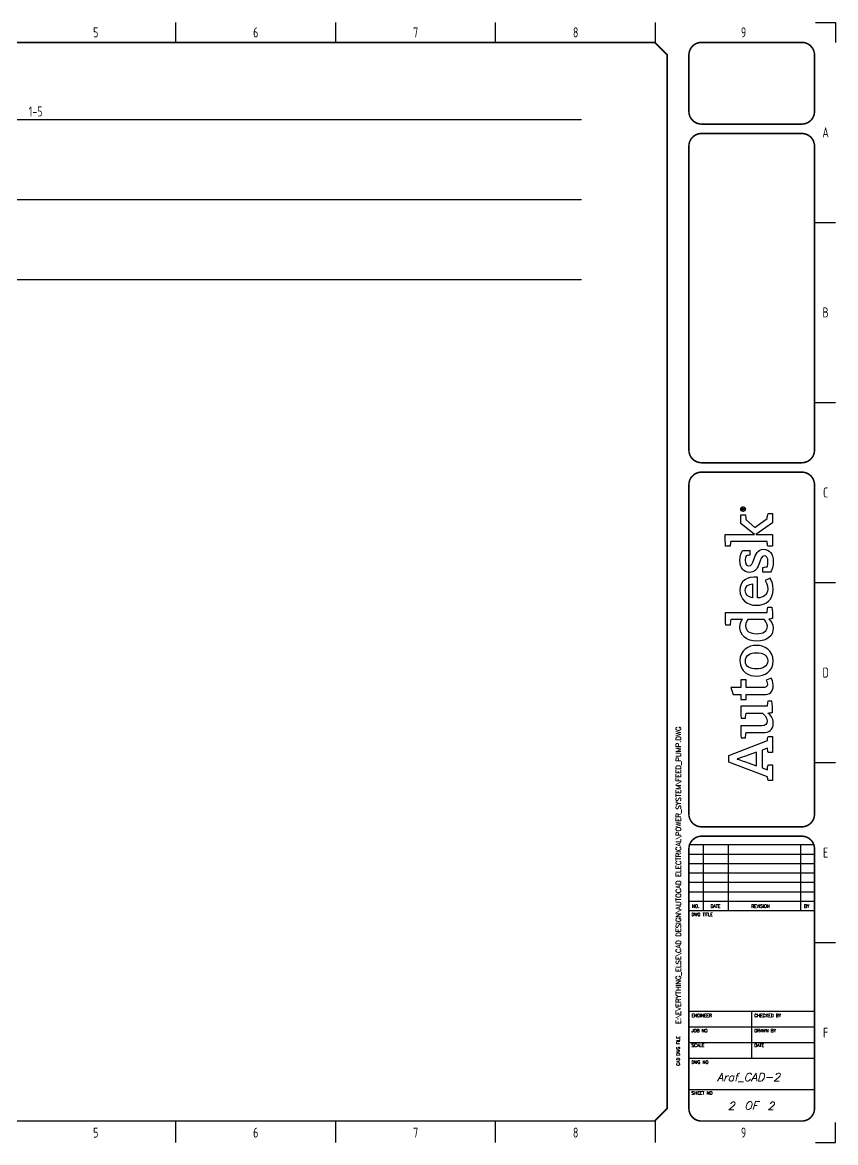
# Model space of a CAD drawing. Extents: x 5 to 415, y 5 to 285.
# Drawn here: x 211.7 to 415, y 5 to 285 of the extents above; entities that cross this region are included whole.
import ezdxf
from ezdxf.enums import TextEntityAlignment as Align

# ---------------------------------------------------------------- set-up
doc = ezdxf.new("R2010")
doc.units = 0
doc.header["$LTSCALE"] = 10
for name, color, linetype in [('BL_16_mm', 5, 'Continuous'), ('LAYER_1', 160, 'Continuous'), ('RD_16_mm', 1, 'Continuous'), ('SYMS', 7, 'Continuous'), ('TITLE', 7, 'Continuous'), ('Title blocks', 7, 'Continuous'), ('WIRENO', 3, 'Continuous'), ('YE_16_mm', 2, 'Continuous')]:
    doc.layers.add(name, color=color, linetype=linetype)
doc.styles.add('ISO8', font='ISO8.shx', dxfattribs={"width": 0.8})
doc.styles.add('ITALIC', font='ITALIC')
doc.styles.add('SIMPLEX', font='simplex')
doc.styles.add('WD_IEC', font='ISOCP2.shx', dxfattribs={"width": 0.9, "height": 4})

# ---------------------------------------------------------------- blocks, each defined once
blk = doc.blocks.new('AI9-BLK2')
at = {"layer": 'LAYER_1', "color": 7}
blk.add_circle((0, 0), 2.03, dxfattribs=at)
blk.add_open_spline([(1.73, 0), (1.73, -1.02), (0.99, -1.75), (-0.01, -1.75), (-0.99, -1.75), (-1.73, -1.02), (-1.73, 0), (-1.73, 1.01), (-0.99, 1.75), (-0.01, 1.75), (0.99, 1.75), (1.73, 1.01), (1.73, 0)], degree=3, knots=[0, 0, 0, 0, 1, 1, 1, 2, 2, 2, 3, 3, 3, 4, 4, 4, 4], dxfattribs=at)
blk = doc.blocks.new('AI9-BLK1')
at = {"layer": 'LAYER_1', "color": 7}
for points, knots in [([(0.67, -1.05), (0.67, -1.05), (0.18, -0.36), (0.18, -0.36), (0.09, -0.24), (0.03, -0.15), (-0.06, -0.08), (0.29, -0.04), (0.5, 0.15), (0.5, 0.46), (0.5, 0.77), (0.28, 1.05), (-0.15, 1.05), (-0.15, 1.05), (-0.84, 1.05), (-0.84, 1.05), (-0.84, 1.05), (-0.84, -1.05), (-0.84, -1.05), (-0.84, -1.05), (-0.54, -1.05), (-0.54, -1.05), (-0.54, -1.05), (-0.54, -0.11), (-0.54, -0.11), (-0.37, -0.11), (-0.31, -0.16), (-0.2, -0.31), (-0.2, -0.31), (0.3, -1.05), (0.3, -1.05), (0.3, -1.05), (0.67, -1.05), (0.67, -1.05)], [0, 0, 0, 0, 1, 1, 1, 2, 2, 2, 3, 3, 3, 4, 4, 4, 5, 5, 5, 6, 6, 6, 7, 7, 7, 8, 8, 8, 9, 9, 9, 10, 10, 10, 11, 11, 11, 11]), ([(0.17, 0.46), (0.17, 0.16), (-0.08, 0.13), (-0.32, 0.13), (-0.32, 0.13), (-0.54, 0.13), (-0.54, 0.13), (-0.54, 0.13), (-0.54, 0.79), (-0.54, 0.79), (-0.54, 0.79), (-0.22, 0.79), (-0.22, 0.79), (0.06, 0.79), (0.17, 0.66), (0.17, 0.46)], [0, 0, 0, 0, 1, 1, 1, 2, 2, 2, 3, 3, 3, 4, 4, 4, 5, 5, 5, 5])]:
    blk.add_open_spline(points, degree=3, knots=knots, dxfattribs=at)
blk = doc.blocks.new('LOGO')
for points, knots in [([(147.12, 4.68), (147.07, 5.37), (147.05, 6.12), (147.05, 6.92), (147.05, 6.92), (147.05, 41.08), (147.05, 41.08), (143.39, 41.25), (139.27, 41.02), (136.06, 40.68), (136.06, 40.68), (136.06, 36.96), (136.06, 36.96), (137.72, 36.84), (139.61, 36.61), (140.98, 36.38), (140.98, 36.38), (140.99, 36.38), (140.99, 36.38), (140.99, 36.38), (140.99, 26.2), (140.99, 26.2), (139.96, 27.06), (137.95, 28.38), (134.29, 28.38), (127.26, 28.38), (121.99, 22.6), (121.99, 13.79), (121.99, 4.52), (126.57, -0.69), (133.38, -0.69), (137.1, -0.69), (139.61, 1.09), (141.27, 3.09), (141.33, 2.12), (141.61, 0.63), (141.84, 0), (145.22, -0.17), (148.71, 0.06), (151.68, 0.4), (151.68, 0.4), (151.68, 4.12), (151.68, 4.12), (150.22, 4.23), (148.43, 4.45), (147.12, 4.68)], [0, 0, 0, 0, 1, 1, 1, 2, 2, 2, 3, 3, 3, 4, 4, 4, 5, 5, 5, 6, 6, 6, 7, 7, 7, 8, 8, 8, 9, 9, 9, 10, 10, 10, 11, 11, 11, 12, 12, 12, 13, 13, 13, 14, 14, 14, 15, 15, 15, 15]), ([(229.37, 4.57), (229.37, 4.57), (221.51, 15.23), (221.51, 15.23), (221.51, 15.23), (227.98, 23.01), (227.98, 23.01), (229.35, 23.12), (231.27, 23.34), (232.41, 23.63), (232.41, 23.63), (232.41, 27.69), (232.41, 27.69), (232.41, 27.69), (225.02, 27.69), (225.02, 27.69), (225.02, 27.69), (215.2, 15.61), (215.2, 15.61), (215.2, 15.61), (215.2, 41.19), (215.2, 41.19), (211.84, 41.34), (208.17, 41.17), (205.13, 40.88), (205.13, 40.88), (205.13, 36.94), (205.13, 36.94), (206.54, 36.82), (208.02, 36.64), (209.13, 36.45), (209.13, 36.45), (209.13, 4.51), (209.13, 4.51), (207.75, 4.41), (206.35, 4.21), (205.07, 3.95), (205.07, 3.95), (205.07, 0), (205.07, 0), (205.07, 0), (215.2, 0), (215.2, 0), (215.2, 0), (215.2, 14.46), (215.2, 14.46), (215.2, 14.46), (225.55, 0), (225.55, 0), (225.55, 0), (233.71, 0), (233.71, 0), (233.71, 0), (233.71, 3.82), (233.71, 3.82), (232.17, 4.17), (230.63, 4.4), (229.37, 4.57)], [0, 0, 0, 0, 1, 1, 1, 2, 2, 2, 3, 3, 3, 4, 4, 4, 5, 5, 5, 6, 6, 6, 7, 7, 7, 8, 8, 8, 9, 9, 9, 10, 10, 10, 11, 11, 11, 12, 12, 12, 13, 13, 13, 14, 14, 14, 15, 15, 15, 16, 16, 16, 17, 17, 17, 18, 18, 18, 19, 19, 19, 19]), ([(35.2, 4.35), (35.2, 4.35), (22.07, 38.1), (22.07, 38.1), (22.07, 38.1), (16.08, 38.1), (16.08, 38.1), (16.08, 38.1), (3.2, 4.35), (3.2, 4.35), (2.17, 4.23), (0.92, 4), (0, 3.72), (0, 3.72), (0, 0), (0, 0), (0, 0), (13.72, 0), (13.72, 0), (13.72, 0), (13.72, 3.72), (13.72, 3.72), (12.41, 4), (10.86, 4.29), (9.49, 4.4), (9.49, 4.4), (11.09, 8.81), (11.09, 8.81), (11.09, 8.81), (26.77, 8.81), (26.77, 8.81), (26.77, 8.81), (28.39, 4.35), (28.39, 4.35), (27.02, 4.23), (25.77, 4), (24.51, 3.72), (24.51, 3.72), (24.51, 0), (24.51, 0), (24.51, 0), (38.69, 0), (38.69, 0), (38.69, 0), (38.69, 3.72), (38.69, 3.72), (37.89, 3.95), (36, 4.35), (35.2, 4.35)], [0, 0, 0, 0, 1, 1, 1, 2, 2, 2, 3, 3, 3, 4, 4, 4, 5, 5, 5, 6, 6, 6, 7, 7, 7, 8, 8, 8, 9, 9, 9, 10, 10, 10, 11, 11, 11, 12, 12, 12, 13, 13, 13, 14, 14, 14, 15, 15, 15, 16, 16, 16, 16]), ([(12.84, 13.84), (12.84, 13.84), (16.64, 24.31), (16.64, 24.31), (17.79, 27.46), (18.19, 28.83), (18.82, 30.89), (18.82, 30.89), (18.93, 30.89), (18.93, 30.89), (19.56, 28.89), (19.96, 27.52), (21.1, 24.31), (21.1, 24.31), (24.91, 13.84), (24.91, 13.84), (24.91, 13.84), (12.84, 13.84), (12.84, 13.84)], [0, 0, 0, 0, 1, 1, 1, 2, 2, 2, 3, 3, 3, 4, 4, 4, 5, 5, 5, 6, 6, 6, 6]), ([(70.82, 23.06), (70.82, 23.06), (70.82, 27.69), (70.82, 27.69), (70.82, 27.69), (75.28, 27.69), (75.28, 27.69), (75.28, 27.69), (75.28, 34.33), (75.28, 34.33), (75.28, 34.33), (81.35, 36.24), (81.35, 36.24), (81.35, 36.24), (81.35, 27.69), (81.35, 27.69), (81.35, 27.69), (88.04, 27.69), (88.04, 27.69), (88.04, 27.69), (88.04, 23.06), (88.04, 23.06), (88.04, 23.06), (81.35, 23.06), (81.35, 23.06), (81.35, 23.06), (81.35, 8.35), (81.35, 8.35), (81.35, 5.61), (82.09, 4.35), (84.32, 4.35), (85.98, 4.35), (87.47, 5.15), (87.98, 5.49), (87.98, 5.49), (89.7, 0.92), (89.7, 0.92), (88.67, 0.34), (86.5, -0.69), (83.24, -0.69), (77.57, -0.69), (75.28, 2.4), (75.28, 7.38), (75.28, 7.38), (75.28, 23.06), (75.28, 23.06), (75.28, 23.06), (70.82, 23.06), (70.82, 23.06)], [0, 0, 0, 0, 1, 1, 1, 2, 2, 2, 3, 3, 3, 4, 4, 4, 5, 5, 5, 6, 6, 6, 7, 7, 7, 8, 8, 8, 9, 9, 9, 10, 10, 10, 11, 11, 11, 12, 12, 12, 13, 13, 13, 14, 14, 14, 15, 15, 15, 16, 16, 16, 16]), ([(59.65, -0.06), (59.48, 0.63), (59.2, 2.57), (59.14, 3.83), (57.76, 2), (54.9, -0.74), (50.21, -0.74), (44.21, -0.74), (41.98, 3.15), (41.98, 8.07), (41.98, 8.07), (41.98, 22.94), (41.98, 22.94), (40.6, 23.17), (38.77, 23.4), (37.34, 23.51), (37.34, 23.51), (37.34, 27.29), (37.34, 27.29), (40.32, 27.57), (44.38, 27.8), (48.04, 27.63), (48.04, 27.63), (48.04, 9.33), (48.04, 9.33), (48.04, 6.24), (49.13, 4.46), (52.27, 4.46), (55.76, 4.46), (58.39, 7.89), (58.97, 8.64), (58.97, 8.64), (58.97, 23), (58.97, 23), (57.76, 23.17), (56.05, 23.4), (54.62, 23.51), (54.62, 23.51), (54.62, 27.29), (54.62, 27.29), (57.59, 27.69), (61.54, 27.8), (65.03, 27.69), (65.03, 27.69), (65.03, 4.63), (65.03, 4.63), (66.35, 4.4), (68.12, 4.18), (69.61, 4.06), (69.61, 4.06), (69.61, 0.34), (69.61, 0.34), (66.69, 0), (62.97, -0.23), (59.65, -0.06)], [0, 0, 0, 0, 1, 1, 1, 2, 2, 2, 3, 3, 3, 4, 4, 4, 5, 5, 5, 6, 6, 6, 7, 7, 7, 8, 8, 8, 9, 9, 9, 10, 10, 10, 11, 11, 11, 12, 12, 12, 13, 13, 13, 14, 14, 14, 15, 15, 15, 16, 16, 16, 17, 17, 17, 18, 18, 18, 18]), ([(104.75, -0.69), (95.2, -0.69), (91.36, 6.98), (91.36, 13.79), (91.36, 20.6), (95.08, 28.38), (104.64, 28.38), (114.13, 28.38), (118.31, 20.77), (118.31, 13.96), (118.31, 7.21), (114.25, -0.69), (104.75, -0.69)], [0, 0, 0, 0, 1, 1, 1, 2, 2, 2, 3, 3, 3, 4, 4, 4, 4]), ([(104.52, 23.63), (99.6, 23.63), (97.77, 19.45), (97.77, 13.96), (97.77, 8.47), (99.89, 4.12), (104.81, 4.12), (109.78, 4.12), (111.84, 8.24), (111.84, 13.79), (111.84, 19.28), (109.5, 23.63), (104.52, 23.63)], [0, 0, 0, 0, 1, 1, 1, 2, 2, 2, 3, 3, 3, 4, 4, 4, 4]), ([(140.99, 7.61), (140.3, 6.69), (138.18, 4.35), (135.04, 4.35), (130.46, 4.35), (128.46, 8.12), (128.46, 13.84), (128.46, 19.62), (130.92, 23.46), (135.38, 23.46), (138.3, 23.46), (139.9, 22.31), (140.99, 21.34), (140.99, 21.34), (140.99, 7.61), (140.99, 7.61)], [0, 0, 0, 0, 1, 1, 1, 2, 2, 2, 3, 3, 3, 4, 4, 4, 5, 5, 5, 5]), ([(167.59, 4.06), (171.42, 4.06), (173.77, 5.49), (175.03, 6.24), (175.03, 6.24), (177.14, 2.06), (177.14, 2.06), (175.54, 1.09), (172.57, -0.69), (167.19, -0.69), (158.15, -0.69), (153.35, 5.49), (153.35, 14.02), (153.35, 22.48), (158.9, 28.38), (166.45, 28.38), (174.57, 28.38), (178.75, 22.48), (177.89, 12.93), (177.89, 12.93), (159.75, 12.93), (159.75, 12.93), (160.04, 7.89), (162.33, 4.06), (167.59, 4.06)], [0, 0, 0, 0, 1, 1, 1, 2, 2, 2, 3, 3, 3, 4, 4, 4, 5, 5, 5, 6, 6, 6, 7, 7, 7, 8, 8, 8, 8]), ([(172, 17.28), (171.88, 20.77), (170.39, 23.74), (166.33, 23.74), (162.61, 23.74), (160.55, 21.22), (159.92, 17.28), (159.92, 17.28), (172, 17.28), (172, 17.28)], [0, 0, 0, 0, 1, 1, 1, 2, 2, 2, 3, 3, 3, 3]), ([(193.34, 16.37), (190.23, 17.59), (187.77, 18.32), (187.77, 20.51), (187.77, 22.57), (189.85, 23.75), (192.61, 23.75), (194.13, 23.75), (195.63, 23.45), (196.75, 23.05), (196.92, 21.88), (197.07, 20.09), (197.32, 19.59), (197.32, 19.59), (201.33, 19.59), (201.33, 19.59), (201.33, 19.59), (201.33, 26.12), (201.33, 26.12), (200.23, 26.79), (197.13, 28.37), (192.35, 28.37), (186.46, 28.37), (182.17, 24.96), (182.17, 20.07), (182.17, 15.66), (184.93, 13.39), (189.13, 11.89), (193.39, 10.37), (196.74, 9.33), (196.74, 7.16), (196.74, 5.06), (194.96, 3.86), (191.41, 3.86), (189.95, 3.86), (188.14, 4.14), (187.03, 4.55), (186.85, 5.85), (186.59, 7.84), (186.3, 8.37), (186.3, 8.37), (182.29, 8.37), (182.29, 8.37), (182.29, 8.37), (182.29, 1.6), (182.29, 1.6), (182.29, 1.6), (182.29, 1.6), (182.29, 1.6), (184.06, 0.46), (187.46, -0.76), (191.78, -0.76), (198.3, -0.76), (202.45, 2.57), (202.45, 7.83), (202.45, 12.53), (197.83, 14.62), (193.34, 16.37)], [0, 0, 0, 0, 1, 1, 1, 2, 2, 2, 3, 3, 3, 4, 4, 4, 5, 5, 5, 6, 6, 6, 7, 7, 7, 8, 8, 8, 9, 9, 9, 10, 10, 10, 11, 11, 11, 12, 12, 12, 13, 13, 13, 14, 14, 14, 15, 15, 15, 16, 16, 16, 17, 17, 17, 18, 18, 18, 19, 19, 19, 19])]:
    blk.add_open_spline(points, degree=3, knots=knots)
for name, p in [('AI9-BLK2', (237.56, 25.66)), ('AI9-BLK1', (237.76, 25.67))]:
    blk.add_blockref(name, p)
blk = doc.blocks.new('Title_blocks_A3')
at = {"layer": 'TITLE'}
for p, q in [((372.89, 276.86), (372.89, 259.33)), ((378.32, 79.49), (409.72, 79.49)), ((381.85, 79.49), (381.85, 63)), ((388.13, 79.49), (388.13, 63)), ((406.19, 79.49), (406.19, 63)), ((378.32, 77.13), (409.72, 77.13)), ((378.32, 74.78), (409.72, 74.78)), ((378.32, 72.42), (409.72, 72.42)), ((378.32, 70.06), (409.72, 70.06)), ((378.32, 67.71), (409.72, 67.71)), ((378.32, 65.35), (409.72, 65.35)), ((378.32, 63), (409.72, 63)), ((372.89, 13.53), (372.89, 37.81)), ((378.32, 37.87), (409.72, 37.87)), ((394.02, 26.1), (394.02, 37.87)), ((378.32, 33.95), (409.72, 33.95)), ((378.32, 30.02), (409.72, 30.02)), ((378.32, 26.1), (409.72, 26.1)), ((378.32, 18.24), (409.72, 18.24))]:
    blk.add_line(p, q, dxfattribs=at)
at = {"layer": 'TITLE', "const_width": 0.392}
blk.add_lwpolyline([(372.89, 13.53), (372.89, 276.86), (369.75, 280), (12.53, 280), (9.39, 276.86), (9.39, 13.53), (12.53, 10.39), (369.75, 10.39)], close=True, dxfattribs=at)
for points in [[(381.46, 280, 0.414214), (378.32, 276.86, 0.414214)], [(409.72, 276.86, 0.414214), (406.58, 280, 0.414214)], [(378.32, 262.73, 0.414214), (381.46, 259.59, 0.414214)], [(406.58, 259.59, 0.414214), (409.72, 262.73, 0.414214)], [(381.46, 257.23, 0.414214), (378.32, 254.09, 0.414214)], [(409.72, 254.09, 0.414214), (406.58, 257.23, 0.414214)], [(378.32, 178.08, 0.414214), (381.46, 174.94, 0.414214)], [(406.58, 174.94, 0.414214), (409.72, 178.08, 0.414214)], [(381.46, 172.58, 0.414214), (378.32, 169.44, 0.414214)], [(409.72, 169.44, 0.414214), (406.58, 172.58, 0.414214)], [(378.32, 87.08, 0.414214), (381.46, 83.94, 0.414214)], [(406.58, 83.94, 0.414214), (409.72, 87.08, 0.414214)], [(381.46, 81.58, 0.414214), (378.32, 78.44, 0.414214)], [(409.72, 78.44, 0.414214), (406.58, 81.58, 0.414214)], [(378.32, 13.53, 0.414214), (381.46, 10.39, 0.414214)], [(406.58, 10.39, 0.414214), (409.72, 13.53, 0.414214)]]:
    blk.add_lwpolyline(points, format="xyb", dxfattribs=at)
for points in [[(406.58, 280), (381.46, 280)], [(378.32, 276.86), (378.32, 262.73)], [(409.72, 276.86), (409.72, 262.73)], [(406.58, 259.59), (381.46, 259.59)], [(406.58, 257.23), (381.46, 257.23)], [(378.32, 254.09), (378.32, 178.08)], [(409.72, 254.09), (409.72, 178.08)], [(381.46, 174.94), (406.58, 174.94)], [(381.46, 172.58), (406.58, 172.58)], [(381.46, 83.94), (406.58, 83.94)], [(381.46, 81.58), (406.58, 81.58)], [(378.32, 78.44), (378.32, 13.53)], [(409.72, 78.44), (409.72, 13.53)], [(381.46, 10.39), (406.58, 10.39)]]:
    blk.add_lwpolyline(points, dxfattribs=at)
at = {"layer": 'TITLE', "color": 7, "const_width": 0.392}
for points in [[(378.32, 169.44), (378.32, 87.08)], [(409.72, 169.44), (409.72, 87.08)]]:
    blk.add_lwpolyline(points, dxfattribs=at)
at = {"layer": 'Title blocks', "color": 7}
for p, q in [((250, 280), (250, 285)), ((290, 280), (290, 285)), ((330, 280), (330, 285)), ((370, 280), (370, 285)), ((410, 235), (415, 235)), ((410, 190), (415, 190)), ((410, 100), (415, 100)), ((410, 55), (415, 55)), ((250, 5), (250, 10.39)), ((290, 5), (290, 10.39)), ((330, 5), (330, 10.39)), ((370, 5), (370, 10.64))]:
    blk.add_line(p, q, dxfattribs=at)
at = {"layer": 'Title blocks', "color": 2}
blk.add_line((410, 145), (415, 145), dxfattribs=at)
at = {"layer": 'Title blocks'}
for points in [[(410, 285), (415, 285), (415, 280)], [(410, 5), (415, 5), (415, 10)]]:
    blk.add_lwpolyline(points, dxfattribs=at)
at = {"xscale": 0.2857500000000073, "yscale": 0.2857500000000073, "zscale": 0.2857500000000073, "rotation": 90}
blk.add_blockref('LOGO', (399.19, 95.48), dxfattribs=at)
at = {"layer": 'TITLE', "color": 1}
for s, height, style, p in [('NO.', 0.785, 'SIMPLEX', (380.02, 64.11)), ('DATE', 0.785, 'SIMPLEX', (384.99, 64.11)), ('REVISION', 0.785, 'SIMPLEX', (396.24, 64.11)), ('BY', 0.785, 'SIMPLEX', (407.76, 64.11)), ('OF', 2, 'ITALIC', (393.89, 14.25))]:
    blk.add_text(s, height=height, dxfattribs=dict(at, style=style)).set_placement(p, align=Align.MIDDLE)
at = {"layer": 'TITLE', "color": 1, "style": 'SIMPLEX'}
for s, p in [('DWG TITLE', (378.97, 61.62)), ('ENGINEER', (378.97, 36.37)), ('CHECKED BY', (394.67, 36.37)), ('JOB NO', (378.97, 32.57)), ('DRAWN BY', (394.67, 32.57)), ('SCALE', (378.97, 28.91)), ('DATE', (394.67, 28.91)), ('DWG NO', (378.97, 24.72)), ('SHEET NO', (378.97, 17))]:
    blk.add_text(s, height=0.785, dxfattribs=at).set_placement(p)
blk.add_text('CAD DWG FILE', height=0.7852, rotation=90, dxfattribs=at).set_placement((376.02, 24.2))
at = {"layer": 'TITLE', "color": 1, "style": 'ITALIC'}
for tag, height, p in [('TITLE#1', 1.5, (393.23, 52.79)), ('TITLE#2', 1.5, (393.23, 50.25)), ('TITLE#3', 1.5, (393.23, 47.71)), ('TITLE#4', 1.5, (393.23, 45.16)), ('DWG#', 2, (393.23, 20.38))]:
    blk.add_attdef(tag, text='', height=height, dxfattribs=at).set_placement(p, align=Align.CENTER)
at = {"layer": 'TITLE', "color": 1, "style": 'SIMPLEX'}
blk.add_attdef('CAD#', (376.32, 34.6), '', height=1.25, rotation=90, dxfattribs=at)
at = {"layer": 'TITLE', "color": 1}
for tag, p, height, style in [('ENGINEER', (381.68, 34.6), 1.25, 'ITALIC'), ('CHKDBY', (396.6, 34.6), 1.25, 'ITALIC'), ('JOB#', (384.53, 30.65), 1.25, 'SIMPLEX'), ('DRAWNBY', (397.48, 30.65), 1.25, 'ITALIC'), ('SCALE', (383.14, 26.88), 1.25, 'SIMPLEX'), ('DATE', (396.4, 26.88), 1.25, 'SIMPLEX'), ('SHTS', (397.95, 13.15), 2, 'ITALIC')]:
    blk.add_attdef(tag, p, '', height=height, dxfattribs=dict(at, style=style))
at = {"layer": 'TITLE', "color": 1, "style": 'ITALIC'}
blk.add_attdef('SH#', text='', height=2, dxfattribs=at).set_placement((389.77, 13.15), align=Align.RIGHT)
at = {"layer": 'TITLE', "color": 7, "flags": 9}
blk.add_attdef('WD_TB', (381.46, 10.39), '', height=1.57, dxfattribs=at)
at = {"layer": 'Title blocks', "style": 'ISO8', "width": 0.8}
for s, p in [('5', (230, 282.5)), ('6', (270, 282.5)), ('7', (310, 282.5)), ('8', (350, 282.5)), ('9', (392, 282.5)), ('A', (412.5, 257.5)), ('B', (412.5, 212.5)), ('C', (412.5, 167.5)), ('D', (412.5, 122.5)), ('E', (412.5, 77.5)), ('F', (412.5, 32.5)), ('5', (230, 7.5)), ('6', (270, 7.5)), ('7', (310, 7.5)), ('8', (350, 7.5)), ('9', (392, 7.5))]:
    blk.add_text(s, height=2.5, dxfattribs=at).set_placement(p, align=Align.MIDDLE)
blk = doc.blocks.new('WD_WNH')
at = {"linetype": 'Continuous', "style": 'WD_IEC', "width": 0.8}
blk.add_attdef('WIRENO', text='', height=2.5, dxfattribs=at).set_placement((0, 0.75), align=Align.CENTER)
at = {"style": 'WD_IEC', "flags": 1}
for tag, p in [('W08USER', (0, 0.375)), ('W04USER', (0, 0.875)), ('W05USER', (0, 0.75)), ('W09USER', (0, 0.25)), ('W03USER', (0, 1)), ('W06USER', (0, 0.625)), ('W07USER', (0, 0.5)), ('W02USER', (0, 1.125)), ('W01USER', (0, 1.25)), ('W10USER', (0, 0.125))]:
    blk.add_attdef(tag, text='', height=0.08, dxfattribs=at).set_placement(p, align=Align.CENTER)

msp = doc.modelspace()

# ---------------------------------------------------------------- linework, layer by layer
at = {"layer": 'BL_16_mm'}
msp.add_line((119.36, 220.73), (351.46, 220.73), dxfattribs=at)
at = {"layer": 'RD_16_mm'}
msp.add_line((78.49, 260.73), (351.46, 260.73), dxfattribs=at)
at = {"layer": 'YE_16_mm'}
msp.add_line((99.36, 240.73), (351.46, 240.73), dxfattribs=at)

# ---------------------------------------------------------------- block references
at = {"layer": 'SYMS'}
ref = msp.add_blockref('Title_blocks_A3', (0, 0), dxfattribs=at)
ref.add_attrib('CAD#', 'E:\\EVERYTHING_ELSE\\CAD DESIGN\\AUTOCAD ELECTRICAL\\POWER_SYSTEM\\FEED_PUMP.DWG', (376.32, 34.6), dxfattribs={"layer": 'TITLE', "color": 1, "height": 1.25, "rotation": 90, "style": 'SIMPLEX'})
ref.add_attrib('SH#', '2', dxfattribs={"layer": 'TITLE', "color": 1, "height": 2, "style": 'ITALIC'}).set_placement((389.77, 13.15), align=Align.RIGHT)
ref.add_attrib('DWG#', 'Araf_CAD-2', dxfattribs={"layer": 'TITLE', "color": 1, "height": 2, "style": 'ITALIC'}).set_placement((393.23, 20.38), align=Align.CENTER)
ref.add_attrib('SHTS', '2', (397.95, 13.15), dxfattribs={"layer": 'TITLE', "color": 1, "height": 2, "style": 'ITALIC'})
at = {"layer": 'WIRENO'}
ref = msp.add_blockref('WD_WNH', (214.97, 260.73), dxfattribs=at)
ref.add_attrib('WIRENO', '1-5', dxfattribs={"linetype": 'Continuous', "height": 2.5, "style": 'WD_IEC', "width": 0.8}).set_placement((214.97, 261.48), align=Align.CENTER)

doc.saveas('drawing.dxf')
